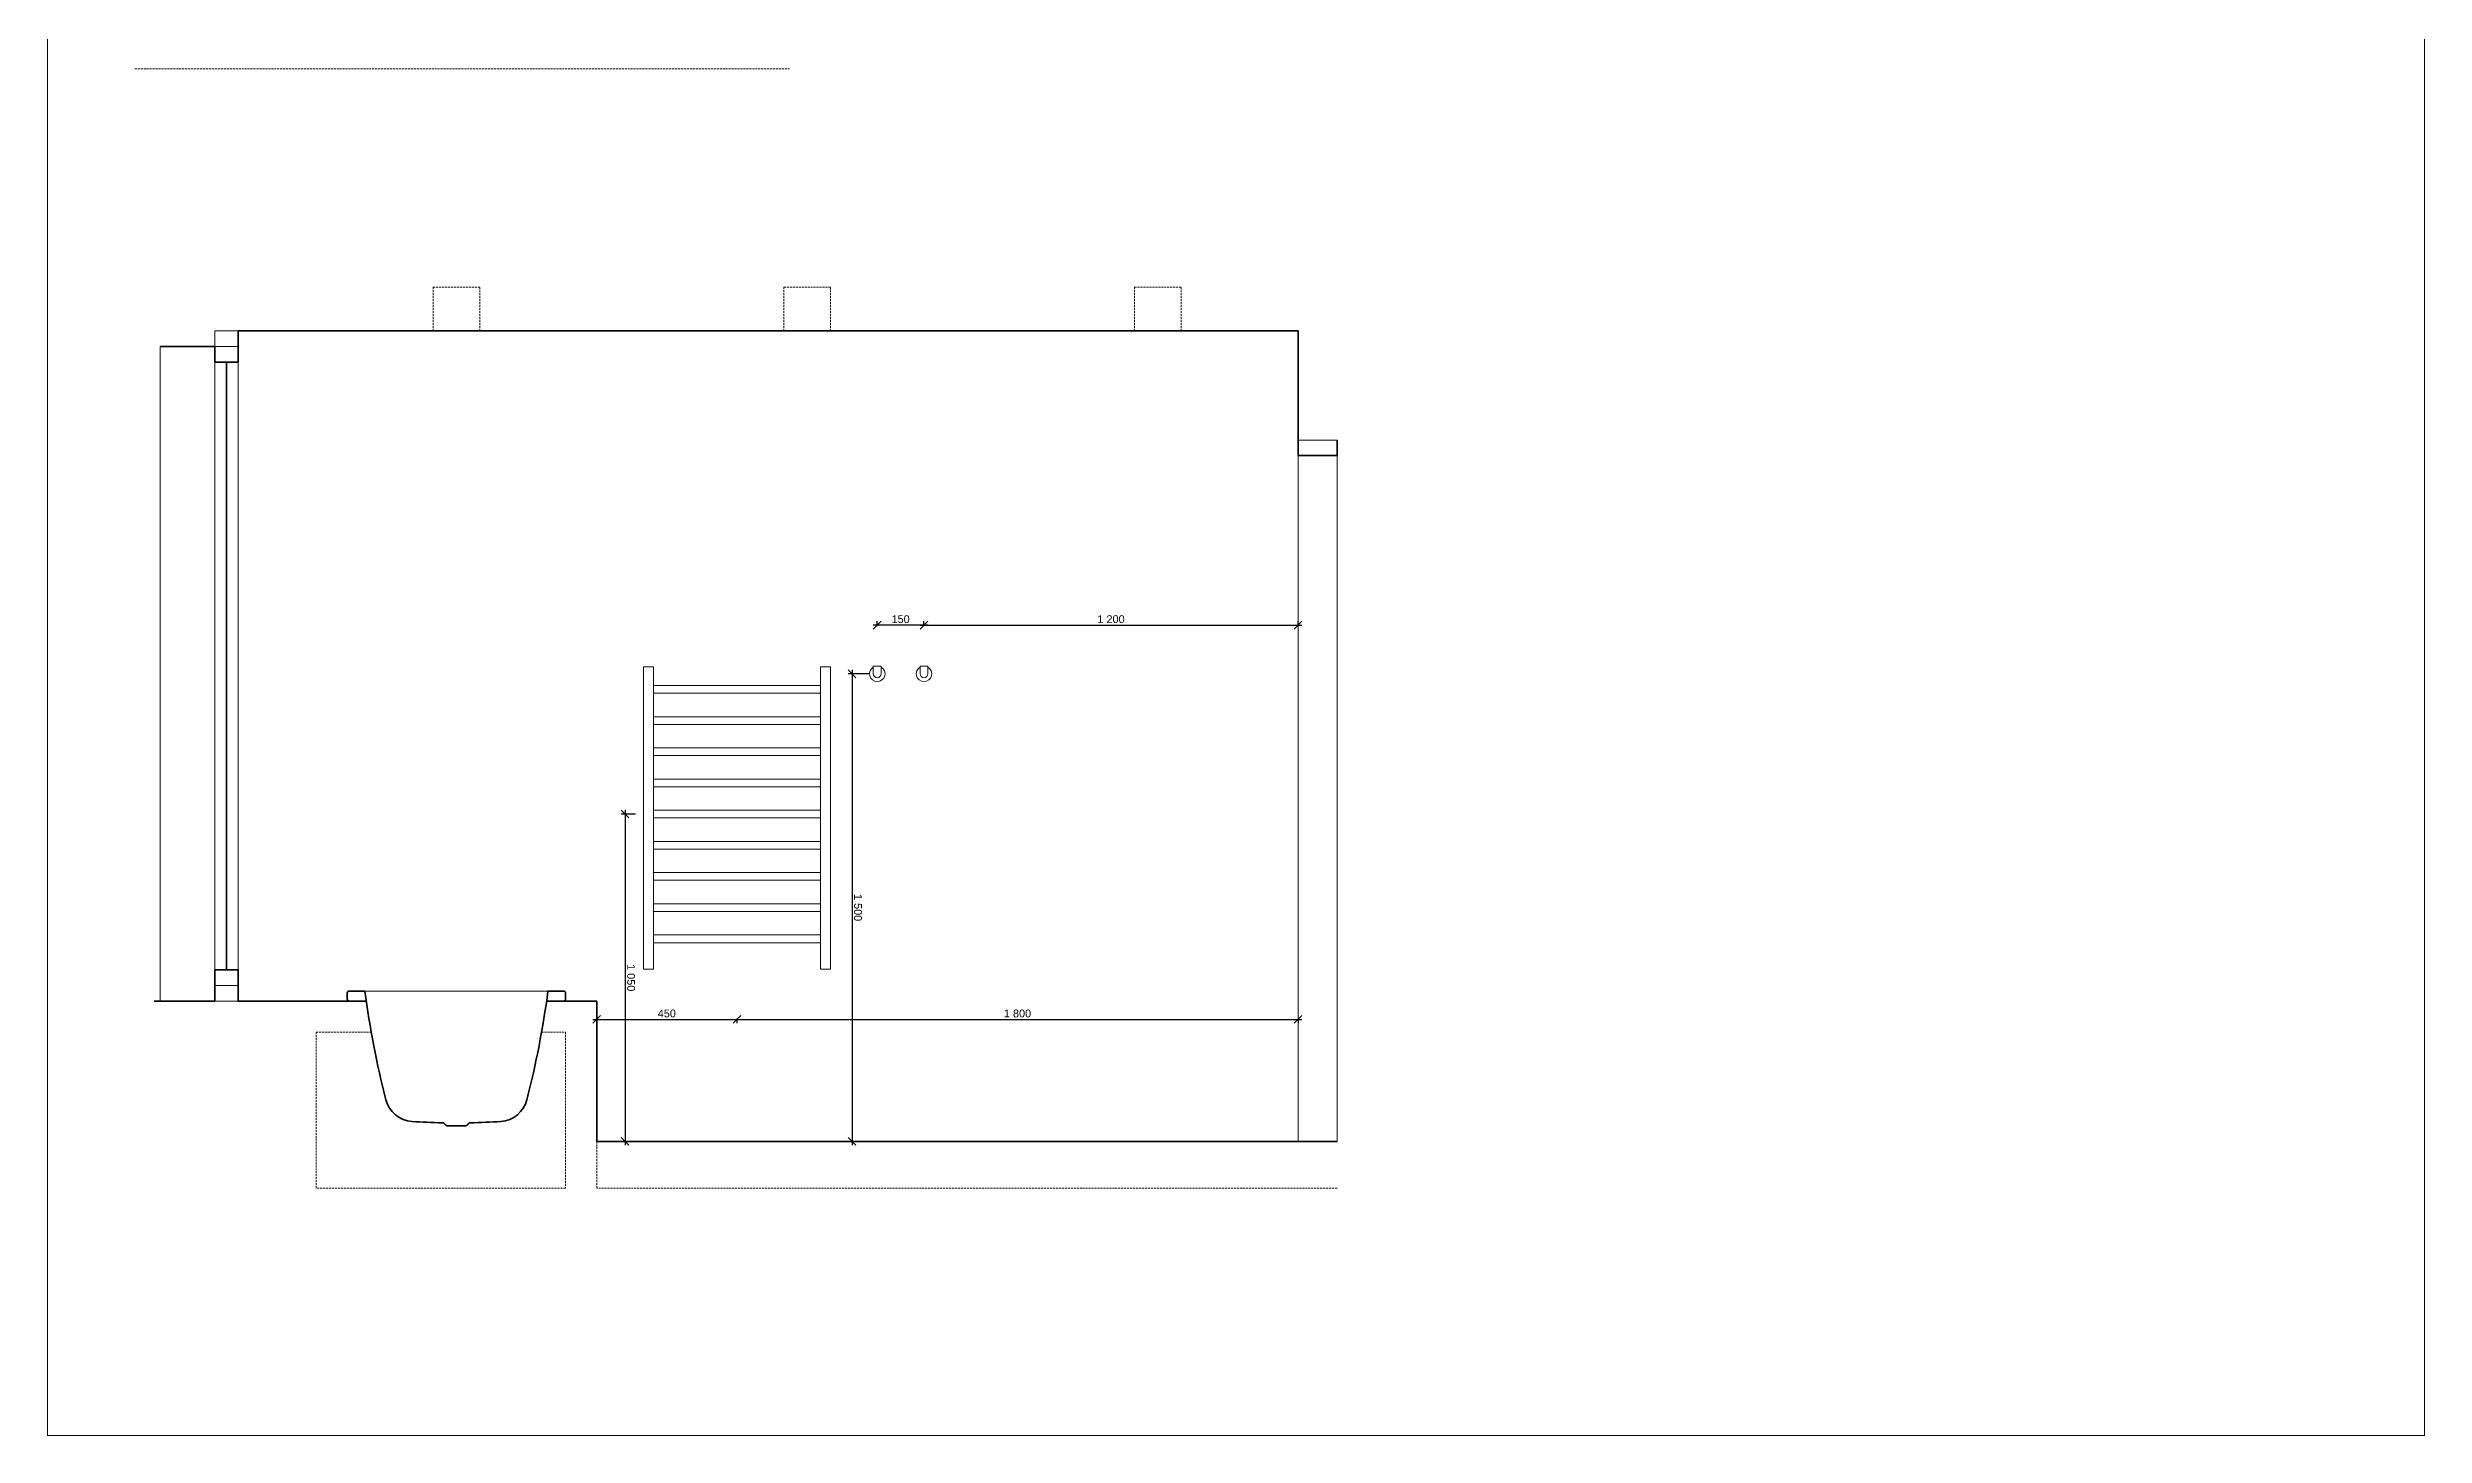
# Model space of a CAD drawing. Header units: millimetres. Extents: x 3767 to 22479, y 1034 to 12216.
# Drawn here: x 3767 to 11392, y 1034 to 5487 of the extents above; entities that cross this region are included whole.
import ezdxf

# ---------------------------------------------------------------- set-up
doc = ezdxf.new("R2010")
doc.units = ezdxf.units.MM
doc.linetypes.add('ČÁRKOVANÁ2', pattern=[9.525, 6.35, -3.175])
for name, color, linetype, lineweight in [('3', 7, 'ČÁRKOVANÁ2', 0), ('dim', 4, 'Continuous', 0), ('door', 36, 'Continuous', 0), ('equipments', 137, 'Continuous', 13), ('section', 5, 'Continuous', 35), ('wall', 7, 'Continuous', 13), ('windows', 4, 'Continuous', 13)]:
    doc.layers.add(name, color=color, linetype=linetype, lineweight=lineweight)
doc.styles.add('ARIAL', font='arial.ttf')
doc.dimstyles.new('25', dxfattribs={"dimtxt": 25, "dimasz": 25, "dimexe": 12.5, "dimexo": 25, "dimgap": 6.25, "dimtad": 1, "dimdec": 0, "dimdsep": 46, "dimlunit": 6, "dimtxsty": 'ARIAL', "dimblk": 'OBLIQUE', "dimcen": 25, "dimdle": 12.5, "dimclrd": 256, "dimclre": 256, "dimclrt": 2, "dimadec": 0, "dimazin": 0, "dimtfac": 1, "dimtdec": 0, "dimtmove": 0, "dimatfit": 1, "dimldrblk": 'DOTSMALL', "dimfxl": 1, "dimtvp": 1, "dimtolj": 1, "dimtzin": 0, "dimarcsym": 0})

# ---------------------------------------------------------------- blocks, each defined once
blk = doc.blocks.new('_Oblique')
at = {"color": 0, "linetype": 'ByBlock', "lineweight": -2}
blk.add_line((-0.5, -0.5), (0.5, 0.5), dxfattribs=at)
blk = doc.blocks.new('*D291')
at = {"layer": 'Defpoints', "color": 0, "transparency": 16777216}
for p in [(5678.3, 3027.7), (5619.5, 1977.7), (5678.3, 1977.7)]:
    blk.add_point(p, dxfattribs=at)
at = {"layer": 'dim', "lineweight": -2, "transparency": 16777216}
for p, q in [((5653.3, 3027.7), (5607, 3027.7)), ((5619.5, 3040.2), (5619.5, 1965.2)), ((5653.3, 1977.7), (5607, 1977.7))]:
    blk.add_line(p, q, dxfattribs=at)
at = {"layer": 'dim', "lineweight": -2, "transparency": 16777216, "xscale": 25, "yscale": 25, "zscale": 25}
for p, rotation in [((5619.5, 3027.7), 90), ((5619.5, 1977.7), 270)]:
    blk.add_blockref('_Oblique', p, dxfattribs=dict(at, rotation=rotation))
at = {"layer": 'dim', "color": 2, "transparency": 16777216, "insert": (5638.6, 2502.7), "char_height": 25, "attachment_point": 5, "rotation": 270, "style": 'ARIAL'}
blk.add_mtext('\\A1;1\xa0050', dxfattribs=at)
blk = doc.blocks.new('_DotSmall')
at = {"color": 0, "linetype": 'ByBlock', "const_width": 0.5}
blk.add_lwpolyline([(-0.0625, 0, 1), (0.0625, 0, 1)], format="xyb", close=True, dxfattribs=at)
blk = doc.blocks.new('*D292')
at = {"layer": 'Defpoints', "color": 0, "transparency": 16777216}
for p in [(6428.3, 3477.7), (6347.5, 1977.7), (6428.3, 1977.7)]:
    blk.add_point(p, dxfattribs=at)
at = {"layer": 'dim', "lineweight": -2, "transparency": 16777216}
for p, q in [((6403.3, 3477.7), (6335, 3477.7)), ((6347.5, 3490.2), (6347.5, 1965.2)), ((6403.3, 1977.7), (6335, 1977.7))]:
    blk.add_line(p, q, dxfattribs=at)
at = {"layer": 'dim', "lineweight": -2, "transparency": 16777216, "xscale": 25, "yscale": 25, "zscale": 25}
for p, rotation in [((6347.5, 3477.7), 90), ((6347.5, 1977.7), 270)]:
    blk.add_blockref('_Oblique', p, dxfattribs=dict(at, rotation=rotation))
at = {"layer": 'dim', "color": 2, "transparency": 16777216, "insert": (6366.5, 2727.7), "char_height": 25, "attachment_point": 5, "rotation": 270, "style": 'ARIAL'}
blk.add_mtext('\\A1;1\xa0500', dxfattribs=at)
blk = doc.blocks.new('*D234')
at = {"layer": 'Defpoints', "color": 0, "transparency": 16777216}
for p in [(5978.3, 2615.2), (5528.3, 2427.7), (5978.3, 2369)]:
    blk.add_point(p, dxfattribs=at)
at = {"layer": 'dim', "lineweight": -2, "transparency": 16777216}
for p, q in [((5515.8, 2369), (5990.8, 2369)), ((5528.3, 2372), (5528.3, 2356.5)), ((5978.3, 2372), (5978.3, 2356.5))]:
    blk.add_line(p, q, dxfattribs=at)
at = {"layer": 'dim', "lineweight": -2, "transparency": 16777216, "xscale": 25, "yscale": 25, "zscale": 25, "rotation": 180}
blk.add_blockref('_Oblique', (5528.3, 2369), dxfattribs=at)
at = {"layer": 'dim', "lineweight": -2, "transparency": 16777216, "xscale": 25, "yscale": 25, "zscale": 25}
blk.add_blockref('_Oblique', (5978.3, 2369), dxfattribs=at)
at = {"layer": 'dim', "color": 2, "transparency": 16777216, "insert": (5753.3, 2388), "char_height": 25, "attachment_point": 5, "style": 'ARIAL'}
blk.add_mtext('\\A1;450', dxfattribs=at)
blk = doc.blocks.new('*D235')
at = {"layer": 'Defpoints', "color": 0, "transparency": 16777216}
for p in [(5978.3, 2615.2), (7778.3, 2471.7), (7778.3, 2369)]:
    blk.add_point(p, dxfattribs=at)
at = {"layer": 'dim', "lineweight": -2, "transparency": 16777216}
for p, q in [((5965.8, 2369), (7790.8, 2369)), ((5978.3, 2372), (5978.3, 2356.5)), ((7778.3, 2372), (7778.3, 2356.5))]:
    blk.add_line(p, q, dxfattribs=at)
at = {"layer": 'dim', "lineweight": -2, "transparency": 16777216, "xscale": 25, "yscale": 25, "zscale": 25, "rotation": 180}
blk.add_blockref('_Oblique', (5978.3, 2369), dxfattribs=at)
at = {"layer": 'dim', "lineweight": -2, "transparency": 16777216, "xscale": 25, "yscale": 25, "zscale": 25}
blk.add_blockref('_Oblique', (7778.3, 2369), dxfattribs=at)
at = {"layer": 'dim', "color": 2, "transparency": 16777216, "insert": (6878.3, 2388), "char_height": 25, "attachment_point": 5, "style": 'ARIAL'}
blk.add_mtext('\\A1;1\xa0800', dxfattribs=at)
blk = doc.blocks.new('*D236')
at = {"layer": 'Defpoints', "color": 0, "transparency": 16777216}
for p in [(7778.3, 3633.9), (6578.3, 3477.7), (7778.3, 3477.7)]:
    blk.add_point(p, dxfattribs=at)
at = {"layer": 'dim', "lineweight": -2, "transparency": 16777216}
for p, q in [((6565.8, 3633.9), (7790.8, 3633.9)), ((6578.3, 3630.9), (6578.3, 3646.4)), ((7778.3, 3630.9), (7778.3, 3646.4))]:
    blk.add_line(p, q, dxfattribs=at)
at = {"layer": 'dim', "lineweight": -2, "transparency": 16777216, "xscale": 25, "yscale": 25, "zscale": 25, "rotation": 180}
blk.add_blockref('_Oblique', (6578.3, 3633.9), dxfattribs=at)
at = {"layer": 'dim', "lineweight": -2, "transparency": 16777216, "xscale": 25, "yscale": 25, "zscale": 25}
blk.add_blockref('_Oblique', (7778.3, 3633.9), dxfattribs=at)
at = {"layer": 'dim', "color": 2, "transparency": 16777216, "insert": (7178.3, 3652.9), "char_height": 25, "attachment_point": 5, "style": 'ARIAL'}
blk.add_mtext('\\A1;1\xa0200', dxfattribs=at)
blk = doc.blocks.new('*D237')
at = {"layer": 'Defpoints', "color": 0, "transparency": 16777216}
for p in [(6428.3, 3633.9), (6428.3, 3477.7), (6578.3, 3477.7)]:
    blk.add_point(p, dxfattribs=at)
at = {"layer": 'dim', "lineweight": -2, "transparency": 16777216}
for p, q in [((6590.8, 3633.9), (6415.8, 3633.9)), ((6428.3, 3630.9), (6428.3, 3646.4)), ((6578.3, 3630.9), (6578.3, 3646.4))]:
    blk.add_line(p, q, dxfattribs=at)
at = {"layer": 'dim', "lineweight": -2, "transparency": 16777216, "xscale": 25, "yscale": 25, "zscale": 25, "rotation": 180}
blk.add_blockref('_Oblique', (6428.3, 3633.9), dxfattribs=at)
at = {"layer": 'dim', "lineweight": -2, "transparency": 16777216, "xscale": 25, "yscale": 25, "zscale": 25}
blk.add_blockref('_Oblique', (6578.3, 3633.9), dxfattribs=at)
at = {"layer": 'dim', "color": 2, "transparency": 16777216, "insert": (6503.3, 3652.9), "char_height": 25, "attachment_point": 5, "style": 'ARIAL'}
blk.add_mtext('\\A1;150', dxfattribs=at)

msp = doc.modelspace()

# ---------------------------------------------------------------- linework, layer by layer
at = {"layer": '3'}
for p, q in [((4046.6, 5418.1), (6146.6, 5418.1)), ((4628.3, 1827.7), (4628.3, 2327.7)), ((4628.3, 2327.7), (4805.2, 2327.7)), ((5351.4, 2327.7), (5428.3, 2327.7)), ((5428.3, 2327.7), (5428.3, 1827.7)), ((5528.3, 1977.7), (5528.3, 1827.7)), ((5428.3, 1827.7), (4628.3, 1827.7)), ((7903.3, 1827.7), (5528.3, 1827.7))]:
    msp.add_line(p, q, dxfattribs=at)
for points in [[(5153.3, 4577.7), (5153.3, 4717.7), (5003.3, 4717.7), (5003.3, 4577.7)], [(6278.3, 4577.7), (6278.3, 4717.7), (6128.3, 4717.7), (6128.3, 4577.7)], [(7403.3, 4577.7), (7403.3, 4717.7), (7253.3, 4717.7), (7253.3, 4577.7)]]:
    msp.add_lwpolyline(points, dxfattribs=at)
at = {"layer": 'dim'}
msp.add_lwpolyline([(3766.7, 12216.3), (11391.7, 12216.3), (11391.7, 1034.3), (3766.7, 1034.3)], close=True, dxfattribs=at)
at = {"layer": 'door'}
for p, q in [((7903.3, 4227.7), (7778.3, 4227.7)), ((7903.3, 4227.7), (7778.3, 4227.7)), ((7778.3, 4177.7), (7778.3, 1977.7)), ((7903.3, 4177.7), (7903.3, 1977.7))]:
    msp.add_line(p, q, dxfattribs=at)
at = {"layer": 'equipments'}
for p, q in [((5710.3, 3440.2), (6246.3, 3440.2)), ((6415.8, 3477.7), (6415.8, 3502.7)), ((6415.8, 3502.7), (6440.8, 3502.7)), ((6440.8, 3502.7), (6440.8, 3477.7)), ((6565.8, 3477.7), (6565.8, 3502.7)), ((6565.8, 3502.7), (6590.8, 3502.7)), ((6590.8, 3502.7), (6590.8, 3477.7)), ((5710.3, 3415.2), (6246.3, 3415.2)), ((5710.3, 3340.2), (6246.3, 3340.2)), ((5710.3, 3315.2), (6246.3, 3315.2)), ((5710.3, 3240.2), (6246.3, 3240.2)), ((5710.3, 3215.2), (6246.3, 3215.2)), ((5710.3, 3140.2), (6246.3, 3140.2)), ((5710.3, 3115.2), (6246.3, 3115.2)), ((5710.3, 3040.2), (6246.3, 3040.2)), ((5710.3, 3015.2), (6246.3, 3015.2)), ((5710.3, 2940.2), (6246.3, 2940.2)), ((5710.3, 2915.2), (6246.3, 2915.2)), ((5710.3, 2840.2), (6246.3, 2840.2)), ((5710.3, 2815.2), (6246.3, 2815.2)), ((5710.3, 2740.2), (6246.3, 2740.2)), ((5710.3, 2715.2), (6246.3, 2715.2)), ((5710.3, 2640.2), (6246.3, 2640.2)), ((5710.3, 2615.2), (6246.3, 2615.2)), ((5372, 2459.7), (4784.6, 2459.7))]:
    msp.add_line(p, q, dxfattribs=at)
for points in [[(5710.3, 3440.2), (5710.3, 3500.2), (5678.3, 3500.2), (5678.3, 2530.2), (5710.3, 2530.2), (5710.3, 3440.2)], [(6246.3, 2615.2), (6246.3, 2530.2), (6278.3, 2530.2), (6278.3, 3500.2), (6246.3, 3500.2), (6246.3, 2615.2)]]:
    msp.add_lwpolyline(points, dxfattribs=at)
for centre, radius, start, end in [((6428.3, 3477.7), 25, 120, 60), ((6428.3, 3477.7), 12.5, 180, 0), ((6578.3, 3477.7), 25, 120, 60), ((6578.3, 3477.7), 12.5, 180, 0)]:
    msp.add_arc(centre, radius, start, end, dxfattribs=at)
at = {"layer": 'section', "linetype": 'Continuous'}
for p, q in [((7778.3, 4577.7), (4378.3, 4577.7)), ((4378.3, 4527.7), (4378.3, 4577.7)), ((4303.3, 4527.7), (4128.3, 4527.7)), ((4303.3, 4527.7), (4303.3, 4477.7)), ((4378.3, 4477.7), (4378.3, 4527.7)), ((4303.3, 4477.7), (4378.3, 4477.7)), ((4340.8, 2527.7), (4340.8, 4477.7)), ((4303.3, 2527.7), (4378.3, 2527.7)), ((4303.3, 2477.7), (4303.3, 2527.7)), ((4378.3, 2527.7), (4378.3, 2477.7)), ((4303.3, 2427.7), (4303.3, 2477.7)), ((4378.3, 2477.7), (4378.3, 2427.7)), ((4628.3, 2427.7), (4378.3, 2427.7)), ((4628.3, 2427.7), (4789.1, 2427.7)), ((5367.6, 2427.7), (5528.3, 2427.7)), ((5528.3, 2427.7), (5528.3, 1977.7)), ((7778.3, 1977.7), (5528.3, 1977.7)), ((7778.3, 1977.7), (7903.3, 1977.7))]:
    msp.add_line(p, q, dxfattribs=at)
at = {"layer": 'section'}
for p, q in [((7778.3, 4577.7), (7778.3, 4227.7)), ((7778.3, 4227.7), (7778.3, 4177.7)), ((7903.3, 4177.7), (7903.3, 4227.7)), ((7778.3, 4177.7), (7903.3, 4177.7)), ((4728.3, 2433.7), (4728.3, 2453.7)), ((4784.6, 2459.7), (4734.7, 2459.7)), ((5422, 2459.7), (5372, 2459.7)), ((5428.3, 2433.7), (5428.3, 2453.7)), ((4743.3, 2427.7), (4734.3, 2427.7)), ((5105.3, 2027.2), (5051.4, 2027.2))]:
    msp.add_line(p, q, dxfattribs=at)
at = {"layer": 'section', "linetype": 'Continuous'}
msp.add_lwpolyline([(4108.3, 2427.7), (4303.3, 2427.7)], dxfattribs=at)
at = {"layer": 'section'}
for centre, radius, start, end in [((4734.3, 2453.7), 6, 86.82302, 180), ((7761.2, 2857), 3003, 187.60212, 194.37421), ((2395.4, 2857), 3003, 345.62579, 352.39788), ((5422.3, 2453.7), 6, 0, 93.17699), ((4734.3, 2433.7), 6, 180, 270), ((5422.3, 2433.7), 6, 270, 0), ((4942.3, 2134.5), 93, 194.37405, 265.91681), ((5214.3, 2134.5), 93, 274.08319, 345.62559), ((5078.3, 4039.7), 2003, 265.91678, 268.70154), ((5032.9, 2026.2), 11, 33.05415, 90), ((5051.4, 2038.2), 11, 213.05414, 270), ((5105.3, 2038.2), 11, 270, 326.94586), ((5123.7, 2026.2), 11, 90, 146.9434), ((5078.3, 4039.7), 2003, 271.29141, 274.08322)]:
    msp.add_arc(centre, radius, start, end, dxfattribs=at)
at = {"layer": 'wall'}
msp.add_line((4128.3, 4527.7), (4128.3, 2427.7), dxfattribs=at)
at = {"layer": 'windows'}
for p, q in [((4378.3, 4577.7), (4303.3, 4577.7)), ((4303.3, 4577.7), (4303.3, 4527.7)), ((4303.3, 4527.7), (4378.3, 4527.7)), ((4378.3, 4527.7), (4303.3, 4527.7)), ((4303.3, 2527.7), (4303.3, 4477.7)), ((4378.3, 2527.7), (4378.3, 4477.7)), ((4303.3, 2477.7), (4378.3, 2477.7)), ((4378.3, 2477.7), (4303.3, 2477.7)), ((4378.3, 2427.7), (4303.3, 2427.7))]:
    msp.add_line(p, q, dxfattribs=at)

# ---------------------------------------------------------------- dimensions: what is measured, and where the dimension line sits
at = {"layer": 'dim'}
for base, p1, p2, override, picture, middle in [((6428.3, 3633.9), (6578.3, 3477.7), (6428.3, 3477.7), {"dimtmove": 1, "dimfxl": 3, "dimfxlon": 1}, '*D237', (6503.3, 3652.9)), ((7778.3, 3633.9), (6578.3, 3477.7), (7778.3, 3477.7), {"dimtmove": 1, "dimfxl": 3, "dimfxlon": 1}, '*D236', (7178.3, 3652.9)), ((5978.3, 2369), (5528.3, 2427.7), (5978.3, 2615.2), {"dimfxl": 3, "dimfxlon": 1}, '*D234', (5753.3, 2388)), ((7778.3, 2369), (5978.3, 2615.2), (7778.3, 2471.7), {"dimtmove": 1, "dimfxl": 3, "dimfxlon": 1}, '*D235', (6878.3, 2388))]:
    dim = msp.add_linear_dim(base=base, p1=p1, p2=p2, dimstyle='25', override=override, dxfattribs=at)
    dim.commit()
    dim.dimension.update_dxf_attribs({"geometry": picture, "text_midpoint": middle})
for base, p1, p2, picture, middle in [((6347.5, 1977.7), (6428.3, 3477.7), (6428.3, 1977.7), '*D292', (6366.5, 2727.7)), ((5619.5, 1977.7), (5678.3, 3027.7), (5678.3, 1977.7), '*D291', (5638.6, 2502.7))]:
    dim = msp.add_linear_dim(base=base, p1=p1, p2=p2, angle=90, dimstyle='25', dxfattribs=at)
    dim.commit()
    dim.dimension.update_dxf_attribs({"geometry": picture, "text_midpoint": middle})

doc.saveas('drawing.dxf')
